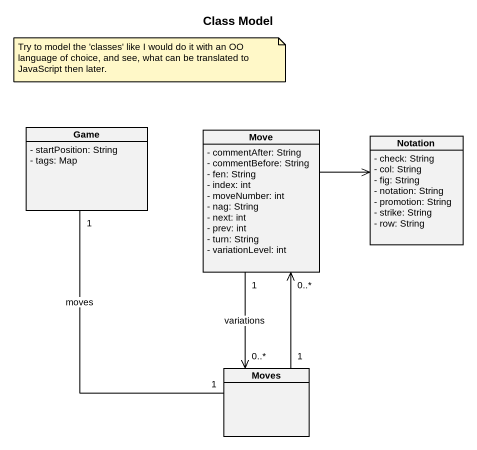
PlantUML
@startuml
title Class Model
hide circle
hide empty members
skinparam classAttributeIconSize 0
class Game {
  - startPosition: String
  - tags: Map
}
class Move {
  - commentAfter: String
  - commentBefore: String
  - fen: String
  - index: int
  - moveNumber: int
  - nag: String
  - next: int
  - prev: int
  - turn: String
  - variationLevel: int
}
class Notation {
  - check: String
  - col: String
  - fig: String
  - notation: String
  - promotion: String
  - strike: String
  - row: String
}
class Moves
Game "1" -- "1" Moves : moves
Move -right-> Notation
Move "1" --> "0..*" Moves : variations
Moves "1" -up-> "0..*" Move
note as N1
  Try to model the 'classes' like I would do it with an OO language of choice, and see, what can be translated to JavaScript then later.
end note
@enduml
